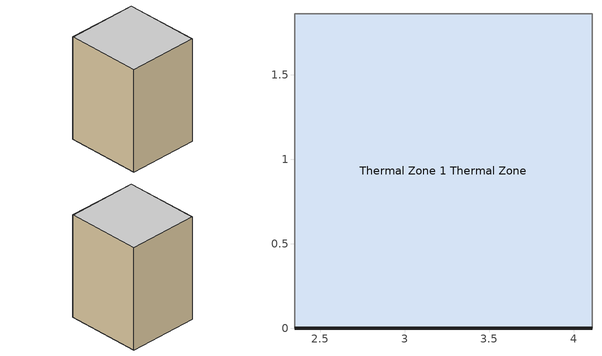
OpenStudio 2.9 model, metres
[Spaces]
Thermal Zone 1 Thermal Zone
 floor adiabatic (Lamina): 4.11,1.86 4.11,0 2.35,0 2.35,1.86 z0
 wall outside (EPS): 2.35,0 4.11,0 z0:2.6
 wall adiabatic (Lamina): 4.11,0 4.11,1.86 2.35,1.86 2.35,0 z0:2.6
 ceiling adiabatic (Lamina): 4.11,0 4.11,1.86 2.35,1.86 2.35,0 z2.6
[Site]
Temixco: Latitude {deg}=18.85; Longitude {deg}=-99.14; Time Zone {hr}=-6; Elevation {m}=1280
[Building]
Building 1
[Construction]
Lamina: Lamina
EPS: EPS
[Material:NoMass]
Lamina: Roughness=Smooth; Thermal Resistance {m2-K/W}=0.001; Thermal Absorptance=1e-007; Solar Absorptance=0.7; Visible Absorptance=0.7
[Material]
EPS: Roughness=Smooth; Thickness {m}=0.11; Conductivity {W/m-K}=0.035; Density {kg/m3}=25; Specific Heat {J/kg-K}=1400; Thermal Absorptance=1e-006; Solar Absorptance=0.3; Visible Absorptance=0.3
[ThermalZone]
Thermal Zone 1 Thermal Zone Thermal Zone: Use Ideal Air Loads=No
[Sizing:Zone]
Thermal Zone 1 Thermal Zone Thermal Zone: Zone Cooling Design Supply Air Temperature Input Method=SupplyAirTemperature; Zone Cooling Design Supply Air Temperature {C}=14; Zone Cooling Design Supply Air Temperature Difference {deltaC}=11.11; Zone Heating Design Supply Air Temperature Input Method=SupplyAirTemperature; Zone Heating Design Supply Air Temperature {C}=40; Zone Heating Design Supply Air Temperature Difference {deltaC}=11.11; Zone Cooling Design Supply Air Humidity Ratio {kg-H2O/kg-air}=0.0085; Zone Heating Design Supply Air Humidity Ratio {kg-H2O/kg-air}=0.008; Cooling Design Air Flow Method=DesignDay; Heating Design Air Flow Method=DesignDay; Account for Dedicated Outdoor Air System=No; Dedicated Outdoor Air System Control Strategy=NeutralSupplyAir; Dedicated Outdoor Air Low Setpoint Temperature for Design {C}=autosize; Dedicated Outdoor Air High Setpoint Temperature for Design {C}=autosize
[Space]
Thermal Zone 1 Thermal Zone: Thermal Zone=Thermal Zone 1 Thermal Zone Thermal Zone
